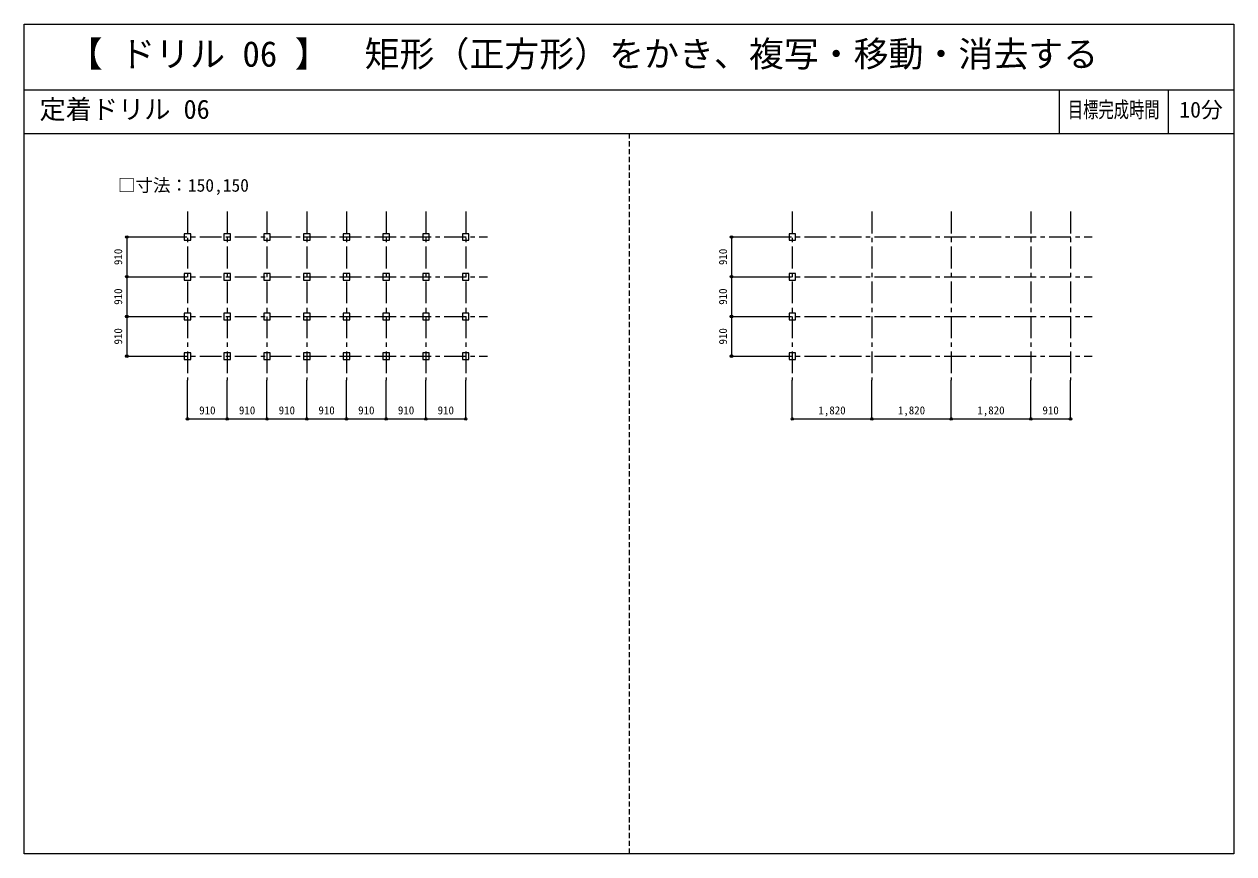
# Model space of a CAD drawing. Units: millimetres at full size, sheet at 1:100. Extents: x -13850 to 13850, y -9500 to 9500.
import ezdxf
from ezdxf.enums import TextEntityAlignment as Align

# ---------------------------------------------------------------- set-up
doc = ezdxf.new("R2010")
doc.units = ezdxf.units.MM
doc.header["$LTSCALE"] = 100
doc.header["$PDMODE"] = 32
doc.header["$PDSIZE"] = 60
doc.linetypes.add('CHAIN1', pattern=[8, 5, -1, 1, -1])
doc.linetypes.add('DASHED1', pattern=[1.8, 1.2, -0.6])
for name, color, linetype in [('0-0', 4, 'CHAIN1'), ('D-0', 4, 'Continuous'), ('E-0', 3, 'Continuous'), ('F-0', 7, 'Continuous')]:
    doc.layers.add(name, color=color, linetype=linetype)
doc.styles.add('ＭＳ ゴシック', font='')
doc.styles.get('ＭＳ ゴシック').set_extended_font_data('MS Gothic')

msp = doc.modelspace()

# ---------------------------------------------------------------- linework, layer by layer
at = {"layer": '0-0'}
for p, q in [((3740, 5207.3), (3740, 1346.6)), ((5560, 5207.3), (5560, 1346.6)), ((7380, 5207.3), (7380, 1346.6)), ((9200, 5207.3), (9200, 1346.6)), ((10110, 5207.3), (10110, 1346.6)), ((3221, 4626.3), (10608.5, 4626.3)), ((3221, 3716.3), (10608.5, 3716.3)), ((3221, 2806.3), (10608.5, 2806.3)), ((3221, 1896.3), (10608.5, 1896.3))]:
    msp.add_line(p, q, dxfattribs=at)
at = {"layer": '0-0', "color": 3, "linetype": 'Continuous'}
for points in [[(3665, 4551.3), (3815, 4551.3), (3815, 4701.3), (3665, 4701.3)], [(3665, 3641.3), (3815, 3641.3), (3815, 3791.3), (3665, 3791.3)], [(3665, 2731.3), (3815, 2731.3), (3815, 2881.3), (3665, 2881.3)], [(3665, 1821.3), (3815, 1821.3), (3815, 1971.3), (3665, 1971.3)]]:
    msp.add_lwpolyline(points, close=True, dxfattribs=at)
at = {"layer": 'D-0'}
for p, q in [((-11501.6, 4626.3), (-11501.6, 3716.3)), ((-11501.6, 4626.3), (-10629, 4626.3)), ((2348.4, 4626.3), (2348.4, 3716.3)), ((2348.4, 4626.3), (3221, 4626.3)), ((-11501.6, 3716.3), (-10629, 3716.3)), ((-11501.6, 3716.3), (-11501.6, 2806.3)), ((2348.4, 3716.3), (3221, 3716.3)), ((2348.4, 3716.3), (2348.4, 2806.3)), ((-11501.6, 2806.3), (-10629, 2806.3)), ((-11501.6, 2806.3), (-11501.6, 1896.3)), ((2348.4, 2806.3), (3221, 2806.3)), ((2348.4, 2806.3), (2348.4, 1896.3)), ((-11501.6, 1896.3), (-10629, 1896.3)), ((2348.4, 1896.3), (3221, 1896.3)), ((-10110, 459.7), (-10110, 1346.6)), ((-9200, 459.7), (-9200, 1346.6)), ((-8290, 459.7), (-8290, 1346.6)), ((-7380, 459.7), (-7380, 1346.6)), ((-6470, 459.7), (-6470, 1346.6)), ((-5560, 459.7), (-5560, 1346.6)), ((-4650, 459.7), (-4650, 1346.6)), ((-3740, 459.7), (-3740, 1346.6)), ((3740, 459.7), (3740, 1346.6)), ((5560, 459.7), (5560, 1346.6)), ((7380, 459.7), (7380, 1346.6)), ((9200, 459.7), (9200, 1346.6)), ((10110, 459.7), (10110, 1346.6)), ((-10110, 459.7), (-9200, 459.7)), ((-9200, 459.7), (-8290, 459.7)), ((-8290, 459.7), (-7380, 459.7)), ((-7380, 459.7), (-6470, 459.7)), ((-6470, 459.7), (-5560, 459.7)), ((-5560, 459.7), (-4650, 459.7)), ((-4650, 459.7), (-3740, 459.7)), ((3740, 459.7), (5560, 459.7)), ((5560, 459.7), (7380, 459.7)), ((7380, 459.7), (9200, 459.7)), ((9200, 459.7), (10110, 459.7))]:
    msp.add_line(p, q, dxfattribs=at)
at = {"layer": 'D-0', "color": 7}
for p in [(-11501.6, 4626.3), (2348.4, 4626.3), (-11501.6, 3716.3), (2348.4, 3716.3), (-11501.6, 2806.3), (2348.4, 2806.3), (-11501.6, 1896.3), (2348.4, 1896.3), (-10110, 459.7), (-9200, 459.7), (-8290, 459.7), (-7380, 459.7), (-6470, 459.7), (-5560, 459.7), (-4650, 459.7), (-3740, 459.7), (3740, 459.7), (5560, 459.7), (7380, 459.7), (9200, 459.7), (10110, 459.7)]:
    msp.add_point(p, dxfattribs=at)
at = {"layer": 'E-0', "color": 4, "linetype": 'CHAIN1'}
for p, q in [((-10110, 5207.3), (-10110, 1346.6)), ((-9200, 5207.3), (-9200, 1346.6)), ((-8290, 5207.3), (-8290, 1346.6)), ((-7380, 5207.3), (-7380, 1346.6)), ((-6470, 5207.3), (-6470, 1346.6)), ((-5560, 5207.3), (-5560, 1346.6)), ((-4650, 5207.3), (-4650, 1346.6)), ((-3740, 5207.3), (-3740, 1346.6)), ((-10629, 4626.3), (-3241.5, 4626.3)), ((-10629, 3716.3), (-3241.5, 3716.3)), ((-10629, 2806.3), (-3241.5, 2806.3)), ((-10629, 1896.3), (-3241.5, 1896.3))]:
    msp.add_line(p, q, dxfattribs=at)
at = {"layer": 'E-0'}
for points in [[(-10185, 4551.3), (-10035, 4551.3), (-10035, 4701.3), (-10185, 4701.3)], [(-9275, 4551.3), (-9125, 4551.3), (-9125, 4701.3), (-9275, 4701.3)], [(-8365, 4551.3), (-8215, 4551.3), (-8215, 4701.3), (-8365, 4701.3)], [(-7455, 4551.3), (-7305, 4551.3), (-7305, 4701.3), (-7455, 4701.3)], [(-6545, 4551.3), (-6395, 4551.3), (-6395, 4701.3), (-6545, 4701.3)], [(-5635, 4551.3), (-5485, 4551.3), (-5485, 4701.3), (-5635, 4701.3)], [(-4725, 4551.3), (-4575, 4551.3), (-4575, 4701.3), (-4725, 4701.3)], [(-3815, 4551.3), (-3665, 4551.3), (-3665, 4701.3), (-3815, 4701.3)], [(-10185, 3641.3), (-10035, 3641.3), (-10035, 3791.3), (-10185, 3791.3)], [(-9275, 3641.3), (-9125, 3641.3), (-9125, 3791.3), (-9275, 3791.3)], [(-8365, 3641.3), (-8215, 3641.3), (-8215, 3791.3), (-8365, 3791.3)], [(-7455, 3641.3), (-7305, 3641.3), (-7305, 3791.3), (-7455, 3791.3)], [(-6545, 3641.3), (-6395, 3641.3), (-6395, 3791.3), (-6545, 3791.3)], [(-5635, 3641.3), (-5485, 3641.3), (-5485, 3791.3), (-5635, 3791.3)], [(-4725, 3641.3), (-4575, 3641.3), (-4575, 3791.3), (-4725, 3791.3)], [(-3815, 3641.3), (-3665, 3641.3), (-3665, 3791.3), (-3815, 3791.3)], [(-10185, 2731.3), (-10035, 2731.3), (-10035, 2881.3), (-10185, 2881.3)], [(-9275, 2731.3), (-9125, 2731.3), (-9125, 2881.3), (-9275, 2881.3)], [(-8365, 2731.3), (-8215, 2731.3), (-8215, 2881.3), (-8365, 2881.3)], [(-7455, 2731.3), (-7305, 2731.3), (-7305, 2881.3), (-7455, 2881.3)], [(-6545, 2731.3), (-6395, 2731.3), (-6395, 2881.3), (-6545, 2881.3)], [(-5635, 2731.3), (-5485, 2731.3), (-5485, 2881.3), (-5635, 2881.3)], [(-4725, 2731.3), (-4575, 2731.3), (-4575, 2881.3), (-4725, 2881.3)], [(-3815, 2731.3), (-3665, 2731.3), (-3665, 2881.3), (-3815, 2881.3)], [(-10185, 1821.3), (-10035, 1821.3), (-10035, 1971.3), (-10185, 1971.3)], [(-9275, 1821.3), (-9125, 1821.3), (-9125, 1971.3), (-9275, 1971.3)], [(-8365, 1821.3), (-8215, 1821.3), (-8215, 1971.3), (-8365, 1971.3)], [(-7455, 1821.3), (-7305, 1821.3), (-7305, 1971.3), (-7455, 1971.3)], [(-6545, 1821.3), (-6395, 1821.3), (-6395, 1971.3), (-6545, 1971.3)], [(-5635, 1821.3), (-5485, 1821.3), (-5485, 1971.3), (-5635, 1971.3)], [(-4725, 1821.3), (-4575, 1821.3), (-4575, 1971.3), (-4725, 1971.3)], [(-3815, 1821.3), (-3665, 1821.3), (-3665, 1971.3), (-3815, 1971.3)]]:
    msp.add_lwpolyline(points, close=True, dxfattribs=at)
at = {"layer": 'F-0', "color": 6}
for p, q in [((-13850, 9500), (13850, 9500)), ((-13850, -9500), (-13850, 9500)), ((-13850, 8000), (13850, 8000))]:
    msp.add_line(p, q, dxfattribs=at)
at = {"layer": 'F-0'}
for p, q in [((9850, 8000), (9850, 7000)), ((12350, 8000), (12350, 7000)), ((-13850, 7000), (13850, 7000))]:
    msp.add_line(p, q, dxfattribs=at)
at = {"layer": 'F-0', "linetype": 'DASHED1'}
msp.add_line((0, 7000), (0, -9500), dxfattribs=at)
at = {"layer": 'F-0', "color": 6}
msp.add_lwpolyline([(13850, 9500), (13850, -9500), (-13850, -9500)], dxfattribs=at)

# ---------------------------------------------------------------- texts
at = {"layer": 'D-0', "style": 'ＭＳ ゴシック'}
for p in [(-11551.6, 3983.8), (2298.4, 3983.8), (-11551.6, 3073.8), (2298.4, 3073.8), (-11551.6, 2163.8), (2298.4, 2163.8)]:
    msp.add_text('910', height=183.3, rotation=90, dxfattribs=at).set_placement(p, align=Align.BOTTOM_LEFT)
for s, p in [('910', (-9842.5, 509.7)), ('910', (-8932.5, 509.7)), ('910', (-8022.5, 509.7)), ('910', (-7112.5, 509.7)), ('910', (-6202.5, 509.7)), ('910', (-5292.5, 509.7)), ('910', (-4382.5, 509.7)), ('1,820', (4337.5, 509.7)), ('1,820', (6157.5, 509.7)), ('1,820', (7977.5, 509.7)), ('910', (9467.5, 509.7))]:
    msp.add_text(s, height=183.3, dxfattribs=at).set_placement(p, align=Align.BOTTOM_LEFT)
at = {"layer": 'E-0', "color": 4, "style": 'ＭＳ ゴシック'}
msp.add_text('□寸法：150,150', height=293.3, dxfattribs=at).set_placement((-11701.2, 5575.7), align=Align.BOTTOM_LEFT)
at = {"layer": 'F-0', "style": 'ＭＳ ゴシック'}
for s, height, p in [('【 ドリル 06 】\u3000矩形（正方形）をかき、複写・移動・消去する', 586.5, (-12850, 8350)), ('定着ドリル 06', 439.9, (-13500, 7200)), ('10分', 366.6, (12600, 7250))]:
    msp.add_text(s, height=height, dxfattribs=at).set_placement(p, align=Align.BOTTOM_LEFT)
at = {"layer": 'F-0', "style": 'ＭＳ ゴシック', "width": 0.7}
msp.add_text('目標完成時間', height=366.6, dxfattribs=at).set_placement((10050, 7250), align=Align.BOTTOM_LEFT)

doc.saveas('drawing.dxf')
